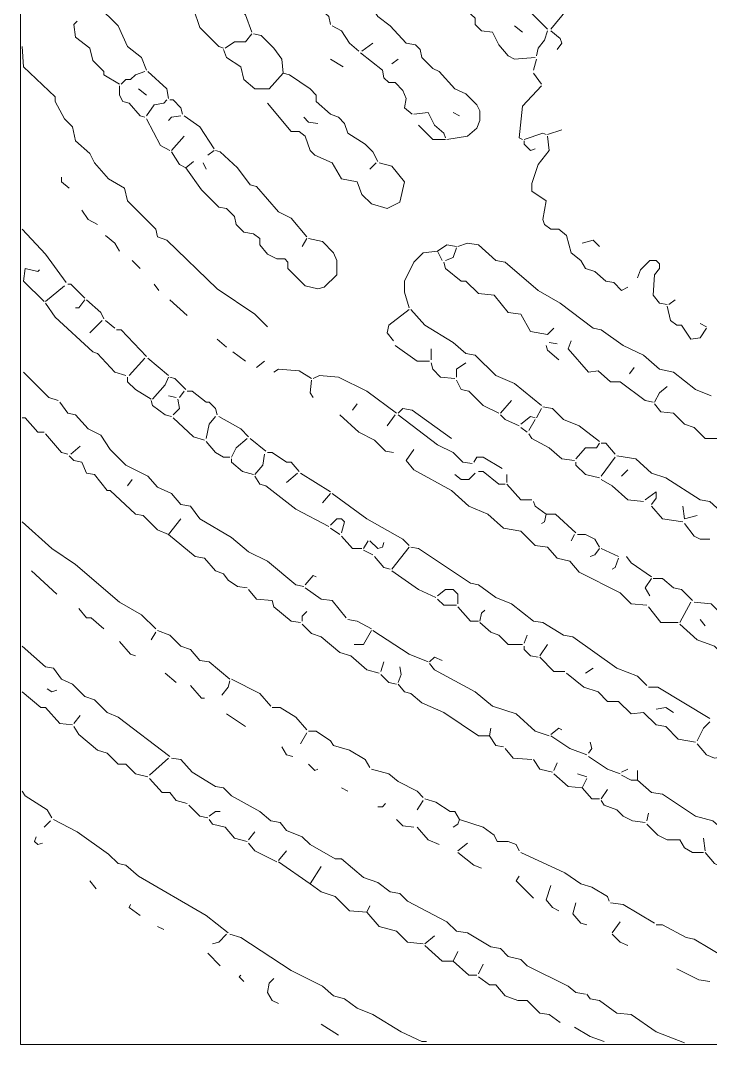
# Model space of a CAD drawing. Header units: millimetres. Extents: x 0 to 150953, y 0 to 85148.
# Drawn here: x 0 to 13212, y 0 to 19600 of the extents above; entities that cross this region are included whole.
import ezdxf

# ---------------------------------------------------------------- set-up
doc = ezdxf.new("R2010")
doc.units = ezdxf.units.MM
doc.layers.add('ANNOTATION', color=3, linetype='CONTINUOUS', lineweight=0, plot=False)
doc.layers.add('LINEWORK', color=7, linetype='CONTINUOUS', lineweight=0, plot=False)

msp = doc.modelspace()

# ---------------------------------------------------------------- linework, layer by layer
at = {"layer": 'ANNOTATION'}
msp.add_lwpolyline([(0, 0), (150952.665, 0), (150952.665, 85148.15), (0, 85148.15)], close=True, dxfattribs=at)
at = {"layer": 'LINEWORK'}
for points in [[(964.169, 23170.178), (964.169, 23049.658), (1235.341, 22778.486), (1295.602, 22597.704), (1476.383, 22416.923), (1657.165, 21964.969), (1898.207, 21693.796), (1928.337, 21513.015), (2259.77, 21241.842), (2380.292, 20880.279), (2862.376, 20428.325), (2892.506, 20127.024), (3013.027, 20066.761), (3163.679, 19885.98), (3314.33, 19825.717), (3434.851, 19464.154), (3796.414, 19102.591), (3886.805, 19072.462)], [(5272.798, 21482.886), (5664.491, 21121.323), (5754.882, 20880.279), (5965.794, 20729.626), (6387.618, 20247.543), (6417.748, 20066.761), (6568.399, 19916.108), (6719.051, 19855.851), (6839.572, 19675.07), (7080.614, 19494.288), (7381.917, 19162.853), (7562.698, 19132.725), (7653.089, 19042.334), (7683.219, 18891.681), (7894.132, 18680.771), (8014.652, 18620.508), (8315.955, 18289.074), (8526.867, 18198.683), (8737.779, 17987.773), (8798.04, 17867.253), (8798.04, 17686.472), (8737.779, 17535.819), (8556.997, 17385.165), (8165.304, 17324.909)], [(7231.265, 21241.842), (7291.526, 21151.451), (7291.526, 21030.932), (7592.829, 20759.76), (7924.261, 20307.805), (8074.913, 20187.281), (8285.825, 20127.024), (8376.216, 20036.633), (8406.346, 19916.108), (8707.649, 19644.936), (8707.649, 19524.417), (8828.17, 19403.897), (9039.082, 19373.763), (9159.603, 19132.725), (9340.385, 18921.809), (9460.905, 18861.552), (9852.599, 18891.681)], [(4820.843, 20940.541), (4850.974, 20820.016), (5574.101, 20096.89), (5574.101, 19976.371), (5905.534, 19675.07), (5935.663, 19524.417)], [(1084.69, 20428.325), (1325.732, 20187.281), (1476.383, 19885.98), (1868.077, 19494.288), (2048.858, 19102.591), (2320.031, 18891.681), (2410.422, 18650.637)], [(3555.372, 20428.325), (3675.893, 20368.062), (3856.675, 20187.281), (3886.805, 20096.89), (4308.629, 19705.198), (4429.15, 19373.763)], [(9008.951, 20307.805), (9189.733, 20277.672), (9521.166, 19916.108), (9671.817, 19855.851), (10093.641, 19434.026)], [(11087.94, 20187.281), (11057.81, 20006.499), (10997.549, 19946.242), (10485.335, 19946.242), (10455.204, 19795.589), (10153.902, 19434.026)], [(1084.69, 19584.679), (1024.429, 19524.417), (1054.56, 19283.373), (1325.732, 19072.462), (1385.993, 18831.418), (1596.904, 18620.508), (1596.904, 18560.246), (1898.207, 18379.464)], [(5965.794, 19494.288), (6146.576, 19403.897), (6297.227, 19162.853), (6478.008, 19012.2)], [(9460.905, 19494.288), (9611.557, 19373.763)], [(10093.641, 19403.897), (10033.381, 19223.116), (9912.859, 19072.462), (9882.73, 18921.809)], [(10153.902, 19403.897), (10334.684, 19253.244), (10364.813, 19162.853)], [(4429.15, 19343.635), (4308.629, 19192.982), (4097.717, 19192.982), (3916.935, 19072.462)], [(4459.28, 19343.635), (4609.932, 19313.506), (4850.974, 19072.462), (5001.625, 18861.552), (5031.756, 18590.38)], [(30.13, 19102.591), (60.261, 18710.899), (662.866, 18138.426), (662.866, 18048.035), (843.648, 17716.6), (994.299, 17565.947), (1054.56, 17294.775), (1325.732, 17053.736), (1416.123, 16872.954), (1687.295, 16571.648), (1988.598, 16390.866), (2048.858, 16149.828), (2591.203, 15607.483), (2621.334, 15456.83), (2802.115, 15396.567), (3766.284, 14462.531), (4489.411, 13980.448), (4730.453, 13739.404)], [(3886.805, 19042.334), (3947.066, 18891.681), (4218.238, 18710.899), (4278.499, 18469.855), (4489.411, 18289.074), (4760.583, 18289.074), (5031.756, 18590.38)], [(6749.181, 19162.853), (6538.269, 19012.2)], [(10364.813, 19162.853), (10274.423, 19042.334)], [(5935.663, 18861.552), (6176.706, 18710.899)], [(6508.139, 18982.072), (6929.962, 18650.637), (6960.093, 18499.989), (7050.484, 18409.598), (7171.005, 18409.598), (7321.656, 18258.945), (7381.917, 18108.292), (7351.787, 17927.51)], [(7231.265, 18861.552), (7110.744, 18771.162)], [(9882.73, 18861.552), (9822.469, 18650.637)], [(2380.292, 18620.508), (2199.51, 18560.246), (2109.119, 18469.855), (2018.728, 18469.855), (1928.337, 18379.464)], [(2440.552, 18620.508), (2802.115, 18289.074), (2832.246, 18108.292)], [(5031.756, 18590.38), (5152.277, 18560.246), (5543.97, 18289.074), (5664.491, 18168.554), (5664.491, 18048.035), (5935.663, 17806.991), (6086.315, 17746.729), (6206.836, 17626.209), (6267.097, 17445.428), (6598.53, 17234.518), (6749.181, 17083.864), (6839.572, 16903.083)], [(9822.469, 18590.38), (9973.12, 18379.464)], [(1898.207, 18349.336), (1898.207, 18168.554), (1958.468, 18048.035), (2078.989, 18017.901), (2289.901, 17776.863), (2380.292, 17746.729)], [(2259.77, 18289.074), (2410.422, 18168.554)], [(9973.12, 18349.336), (9611.557, 17957.644), (9551.296, 17355.037), (9611.557, 17324.909)], [(2802.115, 18078.163), (2741.855, 18017.901), (2561.073, 17987.773), (2410.422, 17776.863)], [(2862.376, 18078.163), (2922.636, 18078.163), (3073.288, 17927.51), (3103.418, 17806.991)], [(4730.453, 18017.901), (5182.407, 17475.556), (5333.058, 17475.556), (5453.579, 17385.165), (5543.97, 17113.993), (5634.361, 17023.602), (5965.794, 16872.954), (6146.576, 16571.648), (6447.879, 16511.391), (6538.269, 16270.347), (6719.051, 16089.565), (7020.353, 15999.175), (7261.396, 16119.694), (7351.787, 16511.391), (7110.744, 16812.692), (6869.702, 16872.954)], [(7351.787, 17927.51), (7502.438, 17806.991)], [(7532.568, 17806.991), (7803.741, 17837.119), (7924.261, 17596.081), (8105.043, 17445.428), (8135.174, 17355.037)], [(8285.825, 17837.119), (8406.346, 17776.863)], [(2410.422, 17716.6), (2681.594, 17204.384), (2862.376, 17113.993)], [(3073.288, 17776.863), (2892.506, 17746.729), (2832.246, 17686.472)], [(3133.548, 17776.863), (3434.851, 17565.947), (3706.024, 17144.127)], [(5423.449, 17746.729), (5513.84, 17656.338), (5694.621, 17626.209)], [(7622.959, 17596.081), (7894.132, 17324.909), (8135.174, 17324.909)], [(10063.511, 17415.299), (10003.25, 17445.428), (9641.687, 17324.909)], [(10364.813, 17505.69), (10093.641, 17415.299)], [(3133.548, 17385.165), (2892.506, 17113.993)], [(9641.687, 17294.775), (9641.687, 17234.518), (9762.208, 17113.993), (9852.599, 17144.127)], [(10093.641, 17385.165), (10123.772, 17113.993), (9912.859, 16842.82), (9792.339, 16481.257), (9792.339, 16330.61), (10063.511, 16149.828), (10003.25, 15788.265), (10033.381, 15697.874), (10153.902, 15607.483), (10304.553, 15607.483), (10455.204, 15486.958), (10545.595, 15155.529), (10726.377, 15004.876), (10816.768, 14854.222), (10997.549, 14793.966), (11208.461, 14613.184), (11359.112, 14583.05), (11509.764, 14432.402), (11630.286, 14492.659)], [(2892.506, 17083.864), (3043.158, 16842.82), (3163.679, 16782.564)], [(3706.024, 17113.993), (3585.503, 17023.602)], [(3736.154, 17113.993), (3826.544, 17083.864), (4157.978, 16782.564), (4399.02, 16451.129), (4519.541, 16421), (4941.365, 15938.912), (5182.407, 15818.393), (5483.71, 15456.83)], [(3314.33, 16903.083), (3163.679, 16782.564)], [(3495.112, 16872.954), (3555.372, 16752.43)], [(6809.442, 16872.954), (6688.92, 16752.43)], [(3163.679, 16782.564), (3464.981, 16360.738), (3796.414, 16029.303), (3947.066, 15999.175), (4097.717, 15848.521), (4127.847, 15697.874), (4278.499, 15547.221), (4459.28, 15517.092), (4579.802, 15426.701), (4579.802, 15306.177), (4730.453, 15125.395), (4911.234, 15035.004), (5061.886, 15035.004), (5122.146, 14974.747), (5122.146, 14854.222), (5453.579, 14522.793), (5694.621, 14462.531), (5815.143, 14492.659), (6056.185, 14733.703), (6056.185, 15004.876), (5995.924, 15155.529), (5785.012, 15366.439), (5513.84, 15426.701)], [(783.387, 16601.782), (783.387, 16511.391), (934.038, 16390.866)], [(1175.081, 15969.046), (1295.602, 15788.265), (1476.383, 15697.874)], [(30.13, 15607.483), (482.084, 15125.395), (873.778, 14583.05)], [(1627.035, 15486.958), (1807.816, 15336.311), (1898.207, 15185.657)], [(5483.71, 15426.701), (5393.319, 15276.048)], [(8346.086, 15276.048), (8165.304, 15306.177), (7984.522, 15185.657)], [(8376.216, 15276.048), (8556.997, 15336.311), (8767.909, 15306.177), (9099.342, 15004.876), (9280.124, 14974.747), (9912.859, 14432.402), (10334.684, 14191.358), (10967.419, 13709.276), (11118.071, 13679.142), (11539.894, 13377.841), (11931.588, 13197.059), (12232.89, 12925.887), (12504.063, 12865.625), (12925.887, 12534.195), (13227.189, 12413.67)], [(10756.507, 15336.311), (10967.419, 15396.567), (11087.94, 15276.048)], [(7984.522, 15185.657), (7713.35, 15155.529), (7532.568, 14974.747), (7351.787, 14613.184), (7351.787, 14402.268), (7442.178, 14100.968)], [(7984.522, 15185.657), (8074.913, 15004.876)], [(8346.086, 15245.92), (8285.825, 15065.138), (8135.174, 15004.876)], [(2139.249, 15004.876), (2289.901, 14854.222)], [(8105.043, 14974.747), (8135.174, 14854.222), (8436.477, 14613.184), (8526.867, 14613.184), (8767.909, 14372.14), (9069.212, 14342.012), (9340.385, 14010.577), (9581.427, 13980.448), (9762.208, 13649.013), (10093.641, 13588.751)], [(11811.067, 14673.441), (11871.327, 14824.094), (12052.109, 15004.876), (12172.631, 15004.876), (12232.89, 14944.613), (12232.89, 14854.222), (12142.499, 14733.703), (12112.37, 14342.012), (12232.89, 14191.358), (12383.542, 14161.23)], [(361.563, 14824.094), (331.433, 14793.966), (90.391, 14854.222), (60.261, 14613.184), (451.954, 14221.487)], [(843.648, 14522.793), (482.084, 14221.487)], [(903.908, 14552.922), (964.169, 14552.922), (1235.341, 14281.749)], [(2561.073, 14552.922), (2651.464, 14432.402)], [(482.084, 14191.358), (662.866, 13920.186), (1385.993, 13257.322), (1476.383, 13227.188), (1807.816, 12865.625), (2018.728, 12805.368)], [(1235.341, 14251.621), (1114.82, 14100.968), (1054.56, 14100.968)], [(1265.471, 14251.621), (1536.644, 14010.577), (1596.904, 13890.057)], [(2862.376, 14251.621), (3193.809, 13950.314)], [(12383.542, 14131.096), (12443.803, 13859.923), (12564.324, 13769.533), (12654.714, 13769.533), (12835.496, 13498.36), (13016.278, 13528.494), (13136.798, 13709.276)], [(12534.194, 14251.621), (12413.672, 14161.23)], [(7442.178, 14070.839), (7050.484, 13769.533), (7020.353, 13618.885), (7140.875, 13468.232)], [(7472.307, 14070.839), (7743.48, 13769.533), (8285.825, 13438.103), (8526.867, 13227.188), (8707.649, 13197.059), (9099.342, 12805.368), (9460.905, 12654.714), (9973.12, 12232.889)], [(1566.774, 13859.923), (1325.732, 13618.885)], [(1627.035, 13859.923), (1807.816, 13709.276)], [(13016.278, 13799.667), (13136.798, 13739.404)], [(1837.947, 13679.142), (1928.337, 13679.142), (2410.422, 13166.931)], [(10214.162, 13709.276), (10093.641, 13588.751)], [(3766.284, 13498.36), (3947.066, 13347.713)], [(7171.005, 13377.841), (7592.829, 13076.54), (7833.871, 13076.54)], [(10063.511, 13377.841), (10093.641, 13287.45), (10304.553, 13106.669)], [(10123.772, 13438.103), (10274.423, 13407.969)], [(10545.595, 13468.232), (10485.335, 13317.579), (10877.029, 12865.625), (11057.81, 12895.758), (11298.852, 12684.843), (11479.634, 12684.843), (11961.718, 12323.28), (12112.37, 12293.151)], [(2380.292, 13136.797), (2078.989, 12805.368)], [(2440.552, 13136.797), (2832.246, 12805.368)], [(4067.587, 13257.322), (4308.629, 13076.54)], [(7864.001, 13317.579), (7864.001, 13106.669)], [(4670.192, 13076.54), (4519.541, 12956.015)], [(7864.001, 13046.406), (7894.132, 12925.887), (8044.783, 12775.234), (8315.955, 12745.105)], [(8526.867, 13046.406), (8346.086, 12925.887), (8346.086, 12775.234)], [(11750.806, 12956.015), (11660.415, 12835.496)], [(60.261, 12865.625), (542.345, 12383.542), (723.127, 12323.28)], [(2048.858, 12775.234), (2048.858, 12684.843), (2199.51, 12534.195), (2500.813, 12353.414)], [(2832.246, 12775.234), (2771.985, 12624.586), (2530.943, 12353.414)], [(2862.376, 12775.234), (2952.767, 12745.105), (3163.679, 12534.195)], [(4850.974, 12865.625), (4941.365, 12925.887), (5333.058, 12895.758), (5574.101, 12745.105)], [(5604.231, 12745.105), (5724.752, 12805.368), (6086.315, 12775.234), (6628.66, 12504.061), (7201.135, 12082.241)], [(5574.101, 12714.977), (5543.97, 12473.933), (5604.231, 12383.542)], [(8346.086, 12714.977), (8436.477, 12534.195), (8587.128, 12504.061), (8858.3, 12232.889), (9159.603, 12082.241)], [(12383.542, 12594.452), (12232.89, 12473.933), (12142.499, 12293.151)], [(2832.246, 12413.67), (2982.897, 12383.542)], [(3013.027, 12353.414), (3043.158, 12172.632), (2922.636, 12052.107)], [(3133.548, 12504.061), (3043.158, 12383.542)], [(3193.809, 12504.061), (3284.2, 12504.061), (3555.372, 12293.151), (3615.633, 12293.151), (3736.154, 12172.632), (3766.284, 12052.107)], [(753.257, 12293.151), (903.908, 12082.241), (1054.56, 12052.107), (1295.602, 11780.935), (1536.644, 11660.415), (1717.426, 11389.243), (2018.728, 11087.942), (2440.552, 10877.027), (2621.334, 10666.116), (2892.506, 10545.597), (3073.288, 10334.682), (3254.069, 10304.553), (3434.851, 10063.509), (4037.457, 9701.946), (4368.889, 9430.773), (4730.453, 9249.992), (5272.798, 8798.038), (5423.449, 8767.909)], [(2500.813, 12323.28), (2530.943, 12232.889), (2771.985, 12052.107), (2892.506, 12021.979)], [(6447.879, 12263.023), (6357.488, 12142.498)], [(7231.265, 12082.241), (7321.656, 12172.632), (7502.438, 12142.498), (8255.695, 11600.153)], [(9400.645, 12323.28), (9189.733, 12082.241)], [(9973.12, 12172.632), (9882.73, 11991.85)], [(10003.25, 12202.76), (10184.032, 12172.632), (10394.944, 11961.716), (10696.247, 11841.197), (11087.94, 11539.896)], [(12142.499, 12263.023), (12263.021, 12112.37), (12504.063, 12082.241), (12714.975, 11871.326), (12895.757, 11811.069), (13106.669, 11600.153), (13347.711, 11600.153), (13618.884, 11328.981), (14100.968, 11238.59)], [(30.13, 11991.85), (90.391, 11991.85), (331.433, 11720.678), (451.954, 11720.678)], [(2922.636, 11991.85), (3314.33, 11630.287), (3525.242, 11570.025)], [(3736.154, 12021.979), (3615.633, 11871.326), (3555.372, 11600.153)], [(3796.414, 12021.979), (4218.238, 11780.935), (4368.889, 11630.287)], [(6116.445, 12052.107), (6478.008, 11720.678), (6779.311, 11570.025), (6990.223, 11359.115), (7140.875, 11328.981)], [(7171.005, 12052.107), (7020.353, 11841.197)], [(7231.265, 12052.107), (7984.522, 11479.634), (8285.825, 11328.981), (8466.606, 11148.199), (8647.388, 11118.071)], [(9189.733, 12052.107), (9280.124, 11961.716), (9551.296, 11841.197)], [(9852.599, 11991.85), (9762.208, 12021.979), (9581.427, 11871.326)], [(9852.599, 11961.716), (9732.078, 11750.806)], [(9581.427, 11811.069), (9701.948, 11720.678)], [(482.084, 11690.544), (783.387, 11328.981), (903.908, 11298.852)], [(4338.759, 11600.153), (4127.847, 11419.371), (4037.457, 11238.59)], [(4399.02, 11600.153), (4700.323, 11359.115)], [(9732.078, 11690.544), (9792.339, 11600.153), (10123.772, 11419.371), (10364.813, 11208.461), (10605.856, 11178.333)], [(1144.95, 11449.505), (964.169, 11298.852)], [(3555.372, 11539.896), (3736.154, 11328.981), (3886.805, 11238.59), (4007.326, 11238.59)], [(7532.568, 11389.243), (7381.917, 11178.333), (7532.568, 10997.551), (8255.695, 10605.854), (8587.128, 10304.553), (8948.691, 10153.9), (9249.994, 9882.728), (9581.427, 9822.471), (9852.599, 9551.298), (10093.641, 9521.164), (10274.423, 9310.254), (10515.465, 9249.992), (10696.247, 9039.082), (11479.634, 8647.39), (11690.545, 8436.474), (11991.849, 8406.346)], [(11087.94, 11509.762), (11027.68, 11419.371), (10816.768, 11419.371), (10635.986, 11208.461)], [(11118.071, 11509.762), (11208.461, 11509.762), (11389.243, 11298.852)], [(934.038, 11268.724), (1024.429, 11178.333), (1175.081, 11148.199), (1265.471, 10937.289), (1416.123, 10907.16), (1657.165, 10605.854), (1717.426, 10605.854), (2199.51, 10153.9), (2350.161, 10123.772), (2621.334, 9852.599), (2832.246, 9762.208)], [(4037.457, 11208.461), (4037.457, 11148.199), (4248.368, 10967.417), (4459.28, 10907.16)], [(4670.192, 11298.852), (4640.062, 11087.942), (4489.411, 10907.16)], [(4730.453, 11328.981), (4820.843, 11328.981), (5092.016, 11148.199), (5182.407, 11148.199), (5333.058, 10967.417)], [(8677.518, 11148.199), (8737.779, 11238.59), (8858.3, 11238.59), (9219.863, 11027.68)], [(11389.243, 11238.59), (11118.071, 10877.027)], [(11419.373, 11268.724), (11780.936, 11208.461), (12082.24, 10937.289), (12353.412, 10846.898), (13016.278, 10425.072), (13197.059, 10394.944), (13468.232, 10153.9), (13709.274, 10123.772), (14010.577, 9882.728), (14462.531, 9701.946), (14703.573, 9521.164), (15185.657, 9280.126), (15517.091, 9189.735), (15697.872, 8978.819)], [(10635.986, 11148.199), (10635.986, 11087.942), (10816.768, 10907.16), (11087.94, 10846.898)], [(11630.286, 10997.551), (11509.764, 10877.027)], [(2139.249, 10816.77), (2048.858, 10696.245)], [(4489.411, 10877.027), (4579.802, 10726.379), (4700.323, 10696.245), (5272.798, 10244.291), (5905.534, 9912.861)], [(5302.928, 10937.289), (5092.016, 10756.507)], [(5363.188, 10937.289), (5935.663, 10575.726)], [(8707.649, 10937.289), (8587.128, 10816.77), (8436.477, 10816.77), (8315.955, 10907.16)], [(8767.909, 10967.417), (8858.3, 10967.417), (9159.603, 10726.379), (9280.124, 10726.379)], [(9310.254, 10907.16), (9310.254, 10756.507)], [(11118.071, 10816.77), (11328.983, 10696.245), (11630.286, 10425.072), (11931.588, 10394.944)], [(9310.254, 10726.379), (9581.427, 10425.072), (9792.339, 10425.072)], [(5935.663, 10545.597), (5785.012, 10364.816)], [(5965.794, 10545.597), (6628.66, 10063.509), (7321.656, 9671.817), (7442.178, 9551.298)], [(9822.469, 10394.944), (9852.599, 10304.553), (10063.511, 10153.9)], [(11961.718, 10425.072), (12172.631, 10575.726), (12172.631, 10455.206), (12082.24, 10334.682)], [(12082.24, 10304.553), (12293.151, 10063.509), (12684.844, 10003.252)], [(12684.844, 10304.553), (12714.975, 10063.509)], [(30.13, 10003.252), (602.605, 9491.036), (1054.56, 9189.735), (1898.207, 8466.608), (2320.031, 8225.564), (2591.203, 7954.392)], [(3073.288, 10063.509), (2832.246, 9762.208)], [(5935.663, 9942.99), (6056.185, 10063.509), (6146.576, 10063.509), (6206.836, 10003.252), (6146.576, 9792.337)], [(10063.511, 10153.9), (10033.381, 10003.252), (9973.12, 9973.118)], [(10063.511, 10153.9), (10244.293, 10153.9), (10635.986, 9792.337)], [(12956.017, 10123.772), (12714.975, 10063.509)], [(5935.663, 9882.728), (6116.445, 9762.208)], [(12714.975, 9973.118), (12895.757, 9732.08), (13016.278, 9671.817), (13197.059, 9671.817)], [(2832.246, 9762.208), (3344.46, 9340.383), (3525.242, 9310.254), (3736.154, 9069.21), (3886.805, 9008.953), (3977.196, 8888.429), (4157.978, 8767.909), (4338.759, 8737.781)], [(6146.576, 9732.08), (6357.488, 9491.036), (6538.269, 9491.036)], [(6658.79, 9641.689), (6568.399, 9491.036)], [(6688.92, 9641.689), (6839.572, 9491.036)], [(6960.093, 9611.555), (6929.962, 9521.164), (6839.572, 9491.036)], [(10605.856, 9762.208), (10545.595, 9641.689)], [(10666.116, 9762.208), (10816.768, 9762.208), (10997.549, 9671.817), (11087.94, 9521.164)], [(6568.399, 9460.907), (6749.181, 9370.517)], [(7442.178, 9521.164), (7110.744, 9099.344)], [(7472.307, 9521.164), (7622.959, 9491.036), (8617.258, 8828.172), (8767.909, 8798.038), (9099.342, 8556.999), (9400.645, 8436.474), (9822.469, 8105.045), (10003.25, 8074.911), (10394.944, 7833.873), (10575.726, 7803.739), (11419.373, 7201.137), (11811.067, 7050.484), (11991.849, 6869.702)], [(11087.94, 9491.036), (10997.549, 9370.517), (10907.158, 9340.383)], [(11118.071, 9491.036), (11449.503, 9340.383)], [(6779.311, 9340.383), (6960.093, 9129.473), (7080.614, 9099.344)], [(11449.503, 9310.254), (11389.243, 9129.473), (11328.983, 9099.344)], [(11600.154, 9340.383), (11690.545, 9219.863), (12082.24, 8948.691)], [(210.912, 9069.21), (692.996, 8617.256)], [(7110.744, 9069.21), (7622.959, 8707.647), (7954.392, 8556.999)], [(5664.491, 8948.691), (5604.231, 8978.819), (5453.579, 8798.038)], [(12082.24, 8918.562), (11961.718, 8737.781), (12052.109, 8587.128)], [(12112.37, 8918.562), (12293.151, 8918.562), (12504.063, 8737.781), (12654.714, 8707.647), (12865.626, 8496.737)], [(4368.889, 8707.647), (4519.541, 8526.865), (4820.843, 8496.737)], [(5453.579, 8737.781), (5754.882, 8526.865), (5965.794, 8496.737), (6236.966, 8165.302)], [(7984.522, 8587.128), (8135.174, 8707.647), (8285.825, 8707.647), (8376.216, 8617.256), (8376.216, 8436.474)], [(4820.843, 8496.737), (4850.974, 8376.218), (5182.407, 8105.045), (5363.188, 8074.911)], [(7984.522, 8526.865), (8105.043, 8406.346), (8346.086, 8406.346)], [(12835.496, 8466.608), (12624.585, 8074.911)], [(12895.757, 8466.608), (13227.189, 8436.474), (13498.362, 8165.302), (13739.404, 8135.174), (13920.186, 7984.52)], [(1114.82, 8346.084), (1265.471, 8165.302), (1355.862, 8165.302), (1596.904, 7954.392)], [(5483.71, 8285.827), (5393.319, 8195.436), (5393.319, 8105.045)], [(8376.216, 8376.218), (8617.258, 8105.045), (8767.909, 8105.045)], [(8888.431, 8315.955), (8828.17, 8255.693), (8798.04, 8105.045)], [(12021.979, 8376.218), (12263.021, 8074.911), (12594.453, 8074.911)], [(5393.319, 8044.783), (5574.101, 7864.001), (5754.882, 7803.739), (6116.445, 7502.438), (6327.357, 7442.175), (6628.66, 7171.003), (6869.702, 7110.746)], [(6267.097, 8135.174), (6447.879, 8105.045), (6719.051, 7954.392)], [(8798.04, 8074.911), (9008.951, 7894.13), (9159.603, 7833.873), (9340.385, 7653.091), (9611.557, 7653.091)], [(12624.585, 8044.783), (12956.017, 7743.482), (13287.45, 7622.957), (13407.971, 7502.438), (13709.274, 7381.919), (13950.316, 7201.137), (14100.968, 7201.137)], [(13016.278, 8135.174), (13106.669, 8014.654)], [(2591.203, 7894.13), (2500.813, 7743.482)], [(2621.334, 7924.263), (2862.376, 7833.873), (3073.288, 7622.957), (3254.069, 7562.7), (3434.851, 7351.785), (3615.633, 7321.656), (4007.326, 6990.221)], [(6719.051, 7924.263), (6568.399, 7653.091), (6387.618, 7653.091)], [(6749.181, 7924.263), (7442.178, 7472.309), (7803.741, 7321.656)], [(1898.207, 7713.348), (2109.119, 7472.309), (2199.51, 7442.175)], [(9701.948, 7833.873), (9641.687, 7683.219)], [(10093.641, 7653.091), (9942.99, 7442.175)], [(30.13, 7622.957), (482.084, 7231.265), (632.736, 7201.137), (783.387, 6990.221), (994.299, 6899.831), (1235.341, 6658.792), (1416.123, 6598.53), (1657.165, 6357.486), (1868.077, 6267.095), (2862.376, 5513.84)], [(9641.687, 7622.957), (9641.687, 7562.7), (9762.208, 7442.175), (9912.859, 7412.047)], [(6960.093, 7321.656), (6899.833, 7140.875)], [(8074.913, 7351.785), (7924.261, 7412.047), (7833.871, 7321.656)], [(7833.871, 7291.528), (7924.261, 7171.003), (8707.649, 6749.183), (9039.082, 6478.01), (9491.036, 6327.357), (9852.599, 5995.922), (10123.772, 5905.532)], [(9942.99, 7412.047), (10214.162, 7140.875), (10425.075, 7140.875)], [(2771.985, 7110.746), (2982.897, 6929.965)], [(6899.833, 7080.612), (7050.484, 6929.965), (7201.135, 6899.831)], [(7261.396, 7231.265), (7291.526, 7080.612), (7231.265, 6929.965)], [(10455.204, 7110.746), (10786.638, 6839.574), (11057.81, 6749.183), (11238.592, 6568.401), (11449.503, 6568.401), (11690.545, 6327.357), (11931.588, 6357.486), (12172.631, 6116.447), (12353.412, 6086.313), (12594.453, 5845.275), (12925.887, 5785.012)], [(10967.419, 7201.137), (10816.768, 7110.746)], [(3254.069, 6869.702), (3464.981, 6628.658), (3525.242, 6628.658)], [(4007.326, 6960.093), (3977.196, 6839.574), (3856.675, 6688.92)], [(4037.457, 6990.221), (4579.802, 6719.049), (4790.713, 6478.01)], [(7231.265, 6899.831), (7351.787, 6749.183), (7472.307, 6719.049), (7683.219, 6538.267), (8105.043, 6357.486), (8767.909, 5905.532), (8978.821, 5905.532)], [(30.13, 6749.183), (391.694, 6447.876), (482.084, 6447.876), (753.257, 6146.576), (994.299, 6116.447)], [(512.215, 6809.44), (602.605, 6749.183), (692.996, 6779.311)], [(12021.979, 6839.574), (12202.76, 6839.574), (13197.059, 6236.966)], [(1144.95, 6297.229), (1024.429, 6146.576)], [(3947.066, 6327.357), (4308.629, 6086.313)], [(4820.843, 6447.876), (4971.495, 6447.876), (5272.798, 6267.095), (5483.71, 6026.056)], [(12172.631, 6417.748), (12353.412, 6447.876), (12504.063, 6357.486)], [(1024.429, 6086.313), (1114.82, 5935.666), (1476.383, 5634.359), (1657.165, 5574.102), (1868.077, 5363.187), (2018.728, 5363.187), (2199.51, 5182.405), (2440.552, 5122.148)], [(13197.059, 6176.704), (13076.539, 6056.185), (12956.017, 5815.141)], [(5483.71, 5965.794), (5363.188, 5754.884)], [(5513.84, 5995.922), (5664.491, 5995.922), (5935.663, 5815.141), (5995.924, 5724.75), (6297.227, 5634.359), (6598.53, 5453.577), (6688.92, 5302.93)], [(9008.951, 6056.185), (8978.821, 5905.532)], [(8978.821, 5905.532), (9099.342, 5724.75), (9249.994, 5694.621)], [(10364.813, 6026.056), (10304.553, 6056.185), (10153.902, 5935.666)], [(10153.902, 5905.532), (10515.465, 5664.493), (10846.898, 5543.968)], [(5001.625, 5694.621), (5092.016, 5543.968), (5212.537, 5513.84)], [(10907.158, 5785.012), (10937.289, 5664.493), (10877.029, 5574.102)], [(12956.017, 5754.884), (13136.798, 5543.968), (13287.45, 5483.711), (13468.232, 5513.84)], [(9280.124, 5664.493), (9430.776, 5483.711), (9792.339, 5453.577)], [(10877.029, 5513.84), (11238.592, 5272.796), (11479.634, 5182.405)], [(2832.246, 5483.711), (2470.682, 5152.277)], [(2892.506, 5483.711), (3073.288, 5453.577), (3284.2, 5212.539), (3736.154, 4941.367), (3886.805, 4911.233), (4037.457, 4760.585), (4579.802, 4459.278), (4790.713, 4278.497), (4971.495, 4248.368)], [(5513.84, 5363.187), (5634.361, 5242.667), (5694.621, 5272.796)], [(9822.469, 5453.577), (9942.99, 5272.796), (10184.032, 5212.539)], [(10274.423, 5393.321), (10214.162, 5242.667)], [(6719.051, 5272.796), (7050.484, 5182.405), (7231.265, 5031.757), (7592.829, 4850.976), (7713.35, 4730.451)], [(10214.162, 5182.405), (10485.335, 4941.367), (10756.507, 4911.233)], [(10666.116, 5182.405), (10846.898, 5122.148)], [(11630.286, 5272.796), (11509.764, 5212.539)], [(11509.764, 5152.277), (11690.545, 5061.886), (11811.067, 5061.886)], [(11811.067, 5242.667), (11811.067, 5061.886)], [(2470.682, 5092.014), (2711.725, 4820.842), (2862.376, 4820.842), (2982.897, 4670.194), (3193.809, 4609.932)], [(6146.576, 4911.233), (6267.097, 4850.976)], [(10846.898, 5092.014), (10756.507, 4911.233)], [(10756.507, 4911.233), (10937.289, 4700.323), (11087.94, 4700.323)], [(11811.067, 5061.886), (12082.24, 4820.842), (12293.151, 4790.713), (12925.887, 4368.888), (13257.32, 4278.497), (13468.232, 4097.715), (13829.795, 3977.196)], [(30.13, 4850.976), (90.391, 4760.585), (512.215, 4489.412), (602.605, 4338.759)], [(11238.592, 4881.104), (11118.071, 4700.323)], [(3223.939, 4579.803), (3434.851, 4368.888), (3585.503, 4338.759)], [(6990.223, 4609.932), (6929.962, 4549.669), (6839.572, 4549.669)], [(7713.35, 4670.194), (7592.829, 4489.412)], [(7743.48, 4700.323), (7954.392, 4640.06), (8225.564, 4459.278), (8315.955, 4459.278), (8406.346, 4308.631)], [(11118.071, 4670.194), (11178.331, 4579.803), (11419.373, 4489.412), (11539.894, 4368.888), (11720.676, 4278.497), (11961.718, 4248.368)], [(3826.544, 4459.278), (3736.154, 4459.278), (3615.633, 4368.888)], [(12021.979, 4429.15), (11991.849, 4278.497)], [(572.475, 4278.497), (451.954, 4157.978)], [(632.736, 4308.631), (1084.69, 4067.587), (1687.295, 3645.761), (1868.077, 3464.979), (2018.728, 3434.851), (2259.77, 3223.941), (3555.372, 2470.681), (3977.196, 2139.251)], [(3615.633, 4308.631), (3675.893, 4218.24), (3916.935, 4157.978), (4097.717, 3947.068), (4338.759, 3886.805)], [(4971.495, 4248.368), (5092.016, 4097.715), (5393.319, 3977.196), (5543.97, 3826.543), (6026.054, 3555.37), (6146.576, 3555.37), (6568.399, 3193.807), (6839.572, 3103.416), (7080.614, 2922.635), (7261.396, 2892.506), (7412.047, 2741.853), (8165.304, 2350.161), (8346.086, 2169.38), (8556.997, 2139.251), (9008.951, 1868.079), (9189.733, 1837.945), (9340.385, 1687.297), (9581.427, 1627.035), (9701.948, 1506.515), (10485.335, 1114.818), (10635.986, 994.299), (10816.768, 964.171)], [(7201.135, 4308.631), (7321.656, 4188.106), (7532.568, 4157.978)], [(7592.829, 4157.978), (7803.741, 3916.934), (8014.652, 3826.543)], [(8406.346, 4308.631), (8376.216, 4218.24), (8285.825, 4157.978)], [(8406.346, 4308.631), (8858.3, 4157.978), (9069.212, 4007.324), (9129.473, 3886.805)], [(11991.849, 4218.24), (12202.76, 4007.324), (12383.542, 3916.934), (12624.585, 3916.934), (12714.975, 3766.286), (12865.626, 3675.895), (13076.539, 3675.895)], [(301.303, 3977.196), (271.172, 3886.805), (331.433, 3826.543), (421.824, 3856.677)], [(4489.411, 4067.587), (4368.889, 3916.934)], [(13076.539, 3947.068), (13106.669, 3706.024)], [(4368.889, 3856.677), (4489.411, 3706.024), (4911.234, 3495.113)], [(8556.997, 3856.677), (8376.216, 3706.024)], [(9129.473, 3886.805), (9340.385, 3886.805), (9491.036, 3826.543), (9551.296, 3706.024)], [(5092.016, 3706.024), (4941.365, 3525.242)], [(8376.216, 3675.895), (8677.518, 3434.851), (8828.17, 3374.589)], [(9581.427, 3675.895), (10425.075, 3284.198), (10726.377, 3073.288), (10937.289, 3013.025), (11238.592, 2832.244), (11268.722, 2741.853)], [(13106.669, 3675.895), (13287.45, 3464.979), (13407.971, 3404.723), (13588.752, 3404.723)], [(4941.365, 3495.113), (5543.97, 3073.288)], [(5754.882, 3404.723), (5543.97, 3073.288)], [(9551.296, 3223.941), (9491.036, 3133.55), (9822.469, 2802.115)], [(1325.732, 3133.55), (1446.253, 2982.897)], [(5543.97, 3073.288), (5754.882, 2922.635), (6026.054, 2832.244), (6297.227, 2561.071), (6628.66, 2530.943)], [(10153.902, 3043.159), (10063.511, 2771.987), (10184.032, 2621.334), (10304.553, 2561.071)], [(2109.119, 2681.596), (2078.989, 2621.334), (2289.901, 2470.681)], [(6688.92, 2651.462), (6628.66, 2530.943)], [(10635.986, 2711.725), (10575.726, 2500.814), (10726.377, 2320.033), (10846.898, 2289.899)], [(11298.852, 2711.725), (11539.894, 2681.596), (12142.499, 2320.033)], [(6628.66, 2530.943), (6869.702, 2259.77), (7201.135, 2169.38), (7412.047, 1958.47), (7713.35, 1928.336)], [(2621.334, 2259.77), (2741.855, 2199.508)], [(11479.634, 2350.161), (11328.983, 2139.251)], [(12172.631, 2289.899), (12293.151, 2289.899), (12745.105, 2048.86), (12895.757, 2018.726), (13498.362, 1657.163), (13709.274, 1596.906), (13980.447, 1416.125), (14100.968, 1416.125), (14221.488, 1295.6), (14372.14, 1295.6), (14462.531, 1205.209), (14824.094, 1084.69), (14974.746, 934.037)], [(3947.066, 2109.117), (3796.414, 1958.47), (3675.893, 1928.336)], [(4007.326, 2109.117), (4218.238, 2048.86), (5182.407, 1416.125), (5785.012, 1114.818), (5995.924, 934.037), (6206.836, 873.78), (6447.879, 692.998), (6749.181, 572.473), (7291.526, 241.044), (7683.219, 60.262), (7773.61, 60.262)], [(7924.261, 2078.989), (7743.48, 1928.336)], [(11328.983, 2109.117), (11479.634, 1958.47), (11630.286, 1898.207)], [(7743.48, 1898.207), (8074.913, 1596.906), (8285.825, 1596.906)], [(8376.216, 1777.688), (8285.825, 1596.906)], [(3585.503, 1747.554), (3826.544, 1506.515)], [(8285.825, 1596.906), (8587.128, 1325.734), (8737.779, 1325.734)], [(8858.3, 1536.644), (8767.909, 1355.862)], [(12564.324, 1446.253), (12986.148, 1235.343), (13197.059, 1205.209)], [(4218.238, 1325.734), (4188.108, 1295.6), (4278.499, 1205.209)], [(4850.974, 1265.471), (4760.583, 1175.081), (4730.453, 994.299), (4820.843, 843.646), (4941.365, 783.389)], [(8767.909, 1295.6), (8978.821, 1144.952), (9099.342, 1144.952), (9280.124, 934.037), (9521.166, 843.646), (9701.948, 843.646), (9942.99, 602.607), (10123.772, 572.473), (10334.684, 421.826)], [(10846.898, 964.171), (10907.158, 873.78), (11087.94, 843.646), (11419.373, 602.607), (11690.545, 572.473), (12172.631, 241.044), (12714.975, 30.128)], [(5754.882, 391.692), (6086.315, 180.782)], [(10605.856, 331.435), (10907.158, 150.653), (11178.331, 60.262)]]:
    msp.add_lwpolyline(points, dxfattribs=at)

doc.saveas('drawing.dxf')
